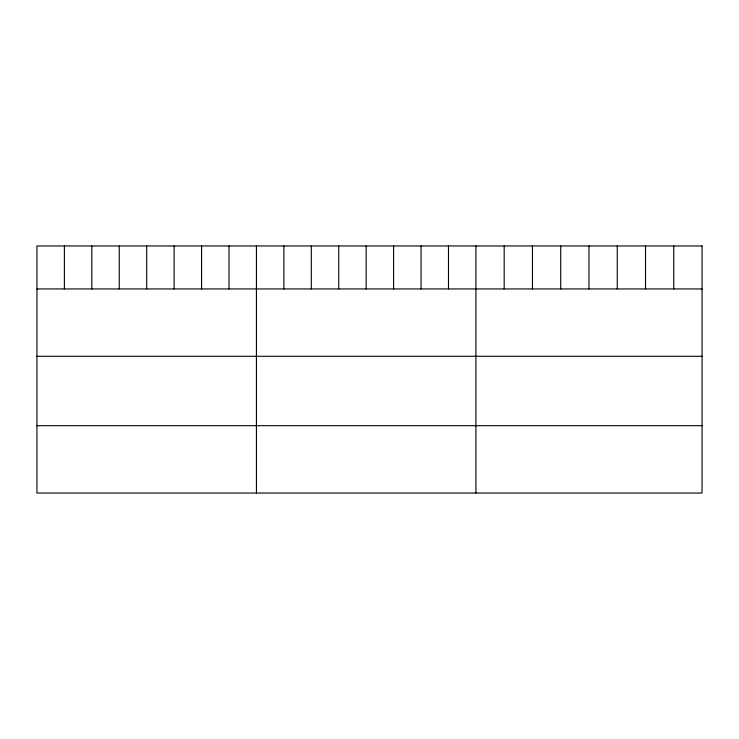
<?xml version="1.0" encoding="UTF-8"?>
<svg xmlns="http://www.w3.org/2000/svg" width="739" height="739" viewBox="0 0 739 739"><rect width="100%" height="100%" fill="white"/><g stroke="black" fill="none" stroke-linecap="round" stroke-linejoin="round"><path stroke-width="1.11" d="M36.95 288.94L702.05 288.94M36.95 356.29L702.05 356.29M36.95 425.682L702.05 425.682M673.783 245.967L673.783 288.94M645.516 245.967L645.516 288.94M617.25 245.967L617.25 288.94M588.983 245.967L588.983 288.94M560.716 245.967L560.716 288.94M532.449 245.967L532.449 288.94M504.183 245.967L504.183 288.94M475.916 245.967L475.916 493.033M448.481 245.967L448.481 288.94M421.045 245.967L421.045 288.94M393.61 245.967L393.61 288.94M366.174 245.967L366.174 288.94M338.739 245.967L338.739 288.94M311.304 245.967L311.304 288.94M283.868 245.967L283.868 288.94M256.433 245.967L256.433 493.033M228.998 245.967L228.998 288.94M201.562 245.967L201.562 288.94M174.127 245.967L174.127 288.94M146.691 245.967L146.691 288.94M119.256 245.967L119.256 288.94M91.821 245.967L91.821 288.94M64.385 245.967L64.385 288.94M702.05 245.967L36.95 245.967L36.95 493.033L702.05 493.033L702.05 245.967"/></g></svg>
